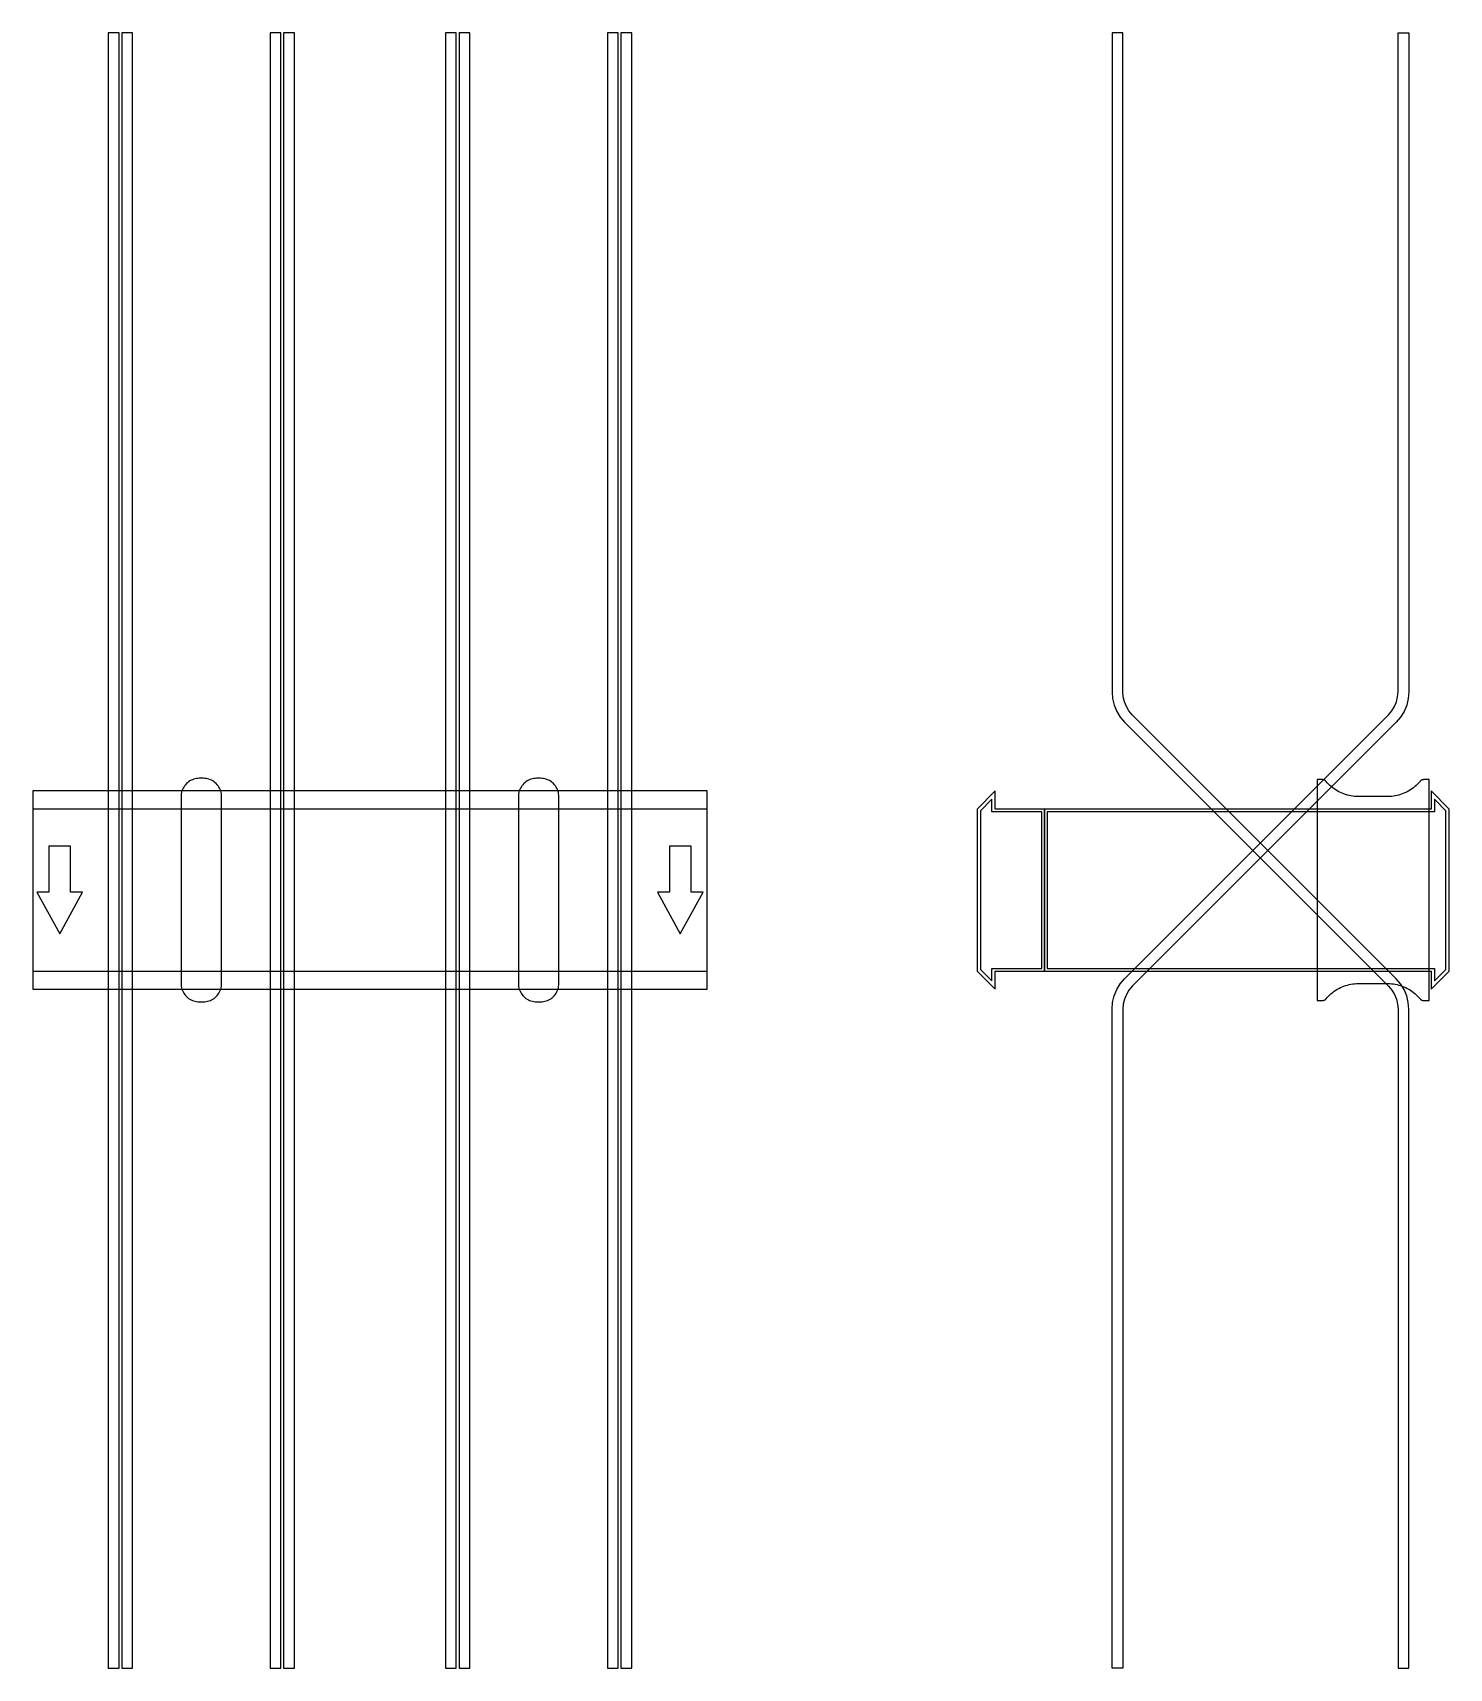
# Model space of a CAD drawing. Extents: x 0 to 1050, y -577 to 635.
import ezdxf

# ---------------------------------------------------------------- set-up
doc = ezdxf.new("R2010")
doc.units = 0
doc.layers.add('Halfen', color=7, linetype='CONTINUOUS')

msp = doc.modelspace()

# ---------------------------------------------------------------- linework, layer by layer
at = {"layer": 'Halfen', "color": 7}
for points in [[(64, -576.569), (64, 635.197), (56, 635.197), (56, -576.569)], [(74, -576.569), (74, 635.197), (66, 635.197), (66, -576.569)], [(184, -576.569), (184, 635.197), (176, 635.197), (176, -576.569)], [(194, -576.569), (194, 635.197), (186, 635.197), (186, -576.569)], [(314, -576.569), (314, 635.197), (306, 635.197), (306, -576.569)], [(324, -576.569), (324, 635.197), (316, 635.197), (316, -576.569)], [(434, -576.569), (434, 635.197), (426, 635.197), (426, -576.569)], [(444, -576.569), (444, 635.197), (436, 635.197), (436, -576.569)], [(1020, -576.569), (1020, -88.284), (1019.606, -83.278), (1018.434, -78.396), (1016.512, -73.757), (1013.889, -69.475), (1010.627, -65.657), (815.029, 129.941), (812.584, 132.805), (810.616, 136.016), (809.175, 139.495), (808.295, 143.157), (808, 146.912), (808, 635.197), (800, 635.197), (800, 146.912), (800.394, 141.906), (801.566, 137.023), (803.488, 132.384), (806.111, 128.103), (809.373, 124.284), (1004.971, -71.314), (1007.416, -74.177), (1009.384, -77.388), (1010.825, -80.868), (1011.705, -84.53), (1012, -88.284), (1012, -576.569)], [(800, -576.569), (800, -88.284), (800.394, -83.278), (801.566, -78.396), (803.488, -73.757), (806.111, -69.475), (809.373, -65.657), (1004.971, 129.941), (1007.416, 132.805), (1009.384, 136.016), (1010.825, 139.495), (1011.705, 143.157), (1012, 146.912), (1012, 635.197), (1020, 635.197), (1020, 146.912), (1019.606, 141.906), (1018.434, 137.023), (1016.512, 132.384), (1013.889, 128.103), (1010.627, 124.284), (815.029, -71.314), (812.584, -74.177), (810.616, -77.388), (809.175, -80.868), (808.295, -84.53), (808, -88.284), (808, -576.569)], [(0, -73.5), (500, -73.5), (500, 73.5), (0, 73.5)], [(140, -69.3), (140, -56.8), (140, 69.3), (139.958, 70.359), (139.834, 71.412), (139.627, 72.452), (139.339, 73.472), (138.972, 74.466), (138.529, 75.429), (138.011, 76.354), (137.422, 77.235), (136.765, 78.068), (136.046, 78.846), (135.268, 79.565), (134.435, 80.222), (133.554, 80.811), (132.629, 81.329), (131.666, 81.772), (130.672, 82.139), (129.652, 82.427), (128.612, 82.634), (127.559, 82.758), (126.5, 82.8), (123.5, 82.8), (122.441, 82.758), (121.388, 82.634), (120.348, 82.427), (119.328, 82.139), (118.334, 81.772), (117.371, 81.329), (116.446, 80.811), (115.565, 80.222), (114.732, 79.565), (113.954, 78.846), (113.235, 78.068), (112.578, 77.235), (111.989, 76.354), (111.471, 75.429), (111.028, 74.466), (110.661, 73.472), (110.373, 72.452), (110.166, 71.412), (110.042, 70.359), (110, 69.3), (110, -56.8), (110, -69.3), (110.042, -70.359), (110.166, -71.412), (110.373, -72.452), (110.661, -73.472), (111.028, -74.466), (111.471, -75.429), (111.989, -76.354), (112.578, -77.235), (113.235, -78.068), (113.954, -78.846), (114.732, -79.565), (115.565, -80.222), (116.446, -80.811), (117.371, -81.329), (118.334, -81.772), (119.328, -82.139), (120.348, -82.427), (121.388, -82.634), (122.441, -82.758), (123.5, -82.8), (126.5, -82.8), (127.559, -82.758), (128.612, -82.634), (129.652, -82.427), (130.672, -82.139), (131.666, -81.772), (132.629, -81.329), (133.554, -80.811), (134.435, -80.222), (135.268, -79.565), (136.046, -78.846), (136.765, -78.068), (137.422, -77.235), (138.011, -76.354), (138.529, -75.429), (138.972, -74.466), (139.339, -73.472), (139.627, -72.452), (139.834, -71.412), (139.958, -70.359), (140, -69.3)], [(390, -69.3), (390, -56.8), (390, 69.3), (389.958, 70.359), (389.834, 71.412), (389.627, 72.452), (389.339, 73.472), (388.972, 74.466), (388.529, 75.429), (388.011, 76.354), (387.422, 77.235), (386.765, 78.068), (386.046, 78.846), (385.268, 79.565), (384.435, 80.222), (383.554, 80.811), (382.629, 81.329), (381.666, 81.772), (380.672, 82.139), (379.652, 82.427), (378.612, 82.634), (377.559, 82.758), (376.5, 82.8), (373.5, 82.8), (372.441, 82.758), (371.388, 82.634), (370.348, 82.427), (369.328, 82.139), (368.334, 81.772), (367.371, 81.329), (366.446, 80.811), (365.565, 80.222), (364.732, 79.565), (363.954, 78.846), (363.235, 78.068), (362.578, 77.235), (361.989, 76.354), (361.471, 75.429), (361.028, 74.466), (360.661, 73.472), (360.373, 72.452), (360.166, 71.412), (360.042, 70.359), (360, 69.3), (360, -56.8), (360, -69.3), (360.042, -70.359), (360.166, -71.412), (360.373, -72.452), (360.661, -73.472), (361.028, -74.466), (361.471, -75.429), (361.989, -76.354), (362.578, -77.235), (363.235, -78.068), (363.954, -78.846), (364.732, -79.565), (365.565, -80.222), (366.446, -80.811), (367.371, -81.329), (368.334, -81.772), (369.328, -82.139), (370.348, -82.427), (371.388, -82.634), (372.441, -82.758), (373.5, -82.8), (376.5, -82.8), (377.559, -82.758), (378.612, -82.634), (379.652, -82.427), (380.672, -82.139), (381.666, -81.772), (382.629, -81.329), (383.554, -80.811), (384.435, -80.222), (385.268, -79.565), (386.046, -78.846), (386.765, -78.068), (387.422, -77.235), (388.011, -76.354), (388.529, -75.429), (388.972, -74.466), (389.339, -73.472), (389.627, -72.452), (389.834, -71.412), (389.958, -70.359), (390, -69.3)], [(750, -60), (750, 60), (713.5, 60), (713.5, 73.5), (700, 60), (700, -60), (713.5, -73.5), (713.5, -60)], [(1050, -60), (1050, 60), (1036.5, 73.5), (1036.5, 60), (750, 60), (750, -60), (1036.5, -60), (1036.5, -73.5)], [(1035, -81.8), (1035, 81.8), (1031, 81.8), (1030.846, 81.797), (1030.691, 81.786), (1030.538, 81.769), (1030.385, 81.746), (1030.234, 81.715), (1030.084, 81.678), (1029.936, 81.634), (1029.789, 81.584), (1029.646, 81.527), (1029.505, 81.464), (1029.366, 81.395), (1029.231, 81.32), (1029.1, 81.239), (1028.972, 81.153), (1028.848, 81.06), (1028.728, 80.963), (1028.613, 80.86), (1028.502, 80.752), (1028.397, 80.639), (1028.296, 80.522), (1027.41, 79.491), (1026.479, 78.5), (1025.505, 77.551), (1024.491, 76.646), (1023.437, 75.787), (1022.347, 74.975), (1021.222, 74.211), (1020.064, 73.499), (1018.876, 72.838), (1017.66, 72.23), (1016.418, 71.676), (1015.153, 71.178), (1013.867, 70.736), (1012.563, 70.351), (1011.243, 70.024), (1009.911, 69.756), (1008.567, 69.547), (1007.216, 69.397), (1005.859, 69.307), (1004.5, 69.277), (982.5, 69.277), (981.141, 69.307), (979.784, 69.397), (978.433, 69.547), (977.089, 69.756), (975.757, 70.024), (974.437, 70.351), (973.133, 70.736), (971.847, 71.178), (970.582, 71.676), (969.34, 72.23), (968.124, 72.838), (966.936, 73.499), (965.778, 74.211), (964.653, 74.975), (963.563, 75.787), (962.509, 76.646), (961.495, 77.551), (960.521, 78.5), (959.59, 79.491), (958.704, 80.522), (958.603, 80.639), (958.498, 80.752), (958.387, 80.86), (958.272, 80.963), (958.152, 81.06), (958.028, 81.153), (957.9, 81.239), (957.769, 81.32), (957.634, 81.395), (957.495, 81.464), (957.354, 81.527), (957.211, 81.584), (957.064, 81.634), (956.916, 81.678), (956.766, 81.715), (956.615, 81.746), (956.462, 81.769), (956.309, 81.786), (956.154, 81.797), (956, 81.8), (952, 81.8), (952, -81.8), (956, -81.8), (956.154, -81.797), (956.309, -81.786), (956.462, -81.769), (956.615, -81.746), (956.766, -81.715), (956.916, -81.678), (957.064, -81.634), (957.211, -81.584), (957.354, -81.527), (957.495, -81.464), (957.634, -81.395), (957.769, -81.32), (957.9, -81.239), (958.028, -81.153), (958.152, -81.06), (958.272, -80.963), (958.387, -80.86), (958.498, -80.752), (958.603, -80.639), (958.704, -80.522), (959.59, -79.491), (960.521, -78.5), (961.495, -77.551), (962.509, -76.646), (963.563, -75.787), (964.653, -74.975), (965.778, -74.211), (966.936, -73.499), (968.124, -72.838), (969.34, -72.23), (970.582, -71.676), (971.847, -71.178), (973.133, -70.736), (974.437, -70.351), (975.757, -70.024), (977.089, -69.756), (978.433, -69.547), (979.784, -69.397), (981.141, -69.307), (982.5, -69.277), (1004.5, -69.277), (1005.859, -69.307), (1007.216, -69.397), (1008.567, -69.547), (1009.911, -69.756), (1011.243, -70.024), (1012.563, -70.351), (1013.867, -70.736), (1015.153, -71.178), (1016.418, -71.676), (1017.66, -72.23), (1018.876, -72.838), (1020.064, -73.499), (1021.222, -74.211), (1022.347, -74.975), (1023.437, -75.787), (1024.491, -76.646), (1025.505, -77.551), (1026.479, -78.5), (1027.41, -79.491), (1028.296, -80.522), (1028.397, -80.639), (1028.502, -80.752), (1028.613, -80.86), (1028.728, -80.963), (1028.848, -81.06), (1028.972, -81.153), (1029.1, -81.239), (1029.231, -81.32), (1029.366, -81.395), (1029.505, -81.464), (1029.646, -81.527), (1029.789, -81.584), (1029.936, -81.634), (1030.084, -81.678), (1030.234, -81.715), (1030.385, -81.746), (1030.538, -81.769), (1030.691, -81.786), (1030.846, -81.797), (1031, -81.8)], [(748, -58), (748, 58), (711, 58), (711, 67.25), (702.5, 58.75), (702.5, -58.75), (711, -67.25), (711, -58)], [(1047.5, -58.75), (1047.5, 58.75), (1039, 67.25), (1039, 58), (752, 58), (752, -58), (1039, -58), (1039, -67.25)], [(0, -60), (500, -60), (500, 60), (0, 60)], [(20, -32.5), (37, -1.5), (28, -1.5), (28, 32.5), (12, 32.5), (12, -1.5), (3, -1.5)], [(480, -32.5), (497, -1.5), (488, -1.5), (488, 32.5), (472, 32.5), (472, -1.5), (463, -1.5)]]:
    msp.add_lwpolyline(points, close=True, dxfattribs=at)

doc.saveas('drawing.dxf')
